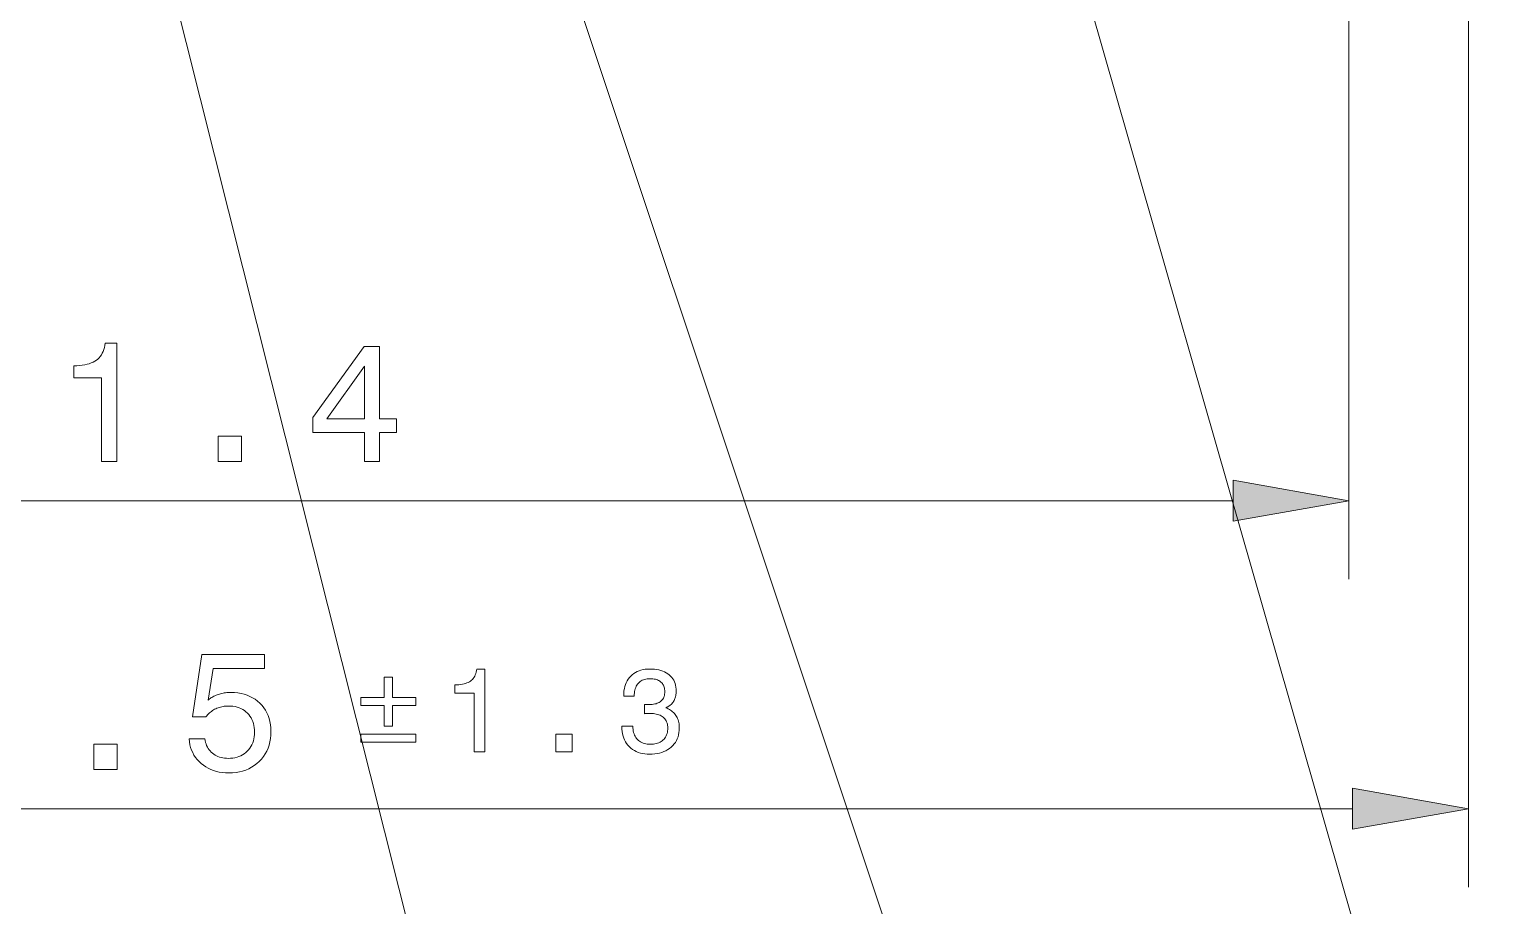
# Model space of a CAD drawing. Extents: x 0 to 420, y 0 to 594.
# Drawn here: x 141.52 to 178.87, y 238.31 to 260.67 of the extents above; entities that cross this region are included whole.
import ezdxf

# ---------------------------------------------------------------- set-up
doc = ezdxf.new("R2010")
doc.units = 0

msp = doc.modelspace()

# ---------------------------------------------------------------- linework, layer by layer
at = {"lineweight": 13}
for p, q in [((178.225, 280.215), (178.225, 238.784)), ((175.175, 268.215), (175.175, 246.641)), ((116.729, 248.641), (172.22, 248.641)), ((113.679, 240.784), (175.27, 240.784))]:
    msp.add_line(p, q, dxfattribs=at)
for points in [[(142.987, 270.408), (165.76, 179.828), (240.279, 179.828)], [(152.439, 270.584), (178.153, 193.497), (227.506, 193.497)], [(166.059, 270.062), (183.824, 208.099), (245.534, 208.099)]]:
    msp.add_lwpolyline(points, dxfattribs=at)
for points in [[(143.359, 249.641), (143.359, 251.775), (142.659, 251.775), (142.659, 252.081), (142.734, 252.083), (142.805, 252.088), (142.873, 252.096), (142.936, 252.106), (142.995, 252.119), (143.051, 252.135), (143.102, 252.153), (143.149, 252.174), (143.193, 252.197), (143.232, 252.223), (143.268, 252.252), (143.301, 252.284), (143.332, 252.319), (143.359, 252.358), (143.383, 252.4), (143.404, 252.446), (143.422, 252.494), (143.437, 252.546), (143.449, 252.602), (143.458, 252.66), (143.751, 252.66), (143.751, 249.641)], [(150.069, 249.641), (150.069, 250.384), (148.752, 250.384), (148.752, 250.763), (150.065, 252.574), (150.457, 252.574), (150.457, 250.729), (150.885, 250.729), (150.885, 250.384), (150.457, 250.384), (150.457, 249.641)], [(149.114, 250.729), (150.069, 250.729), (150.069, 252.072)], [(146.336, 249.641), (146.336, 250.284), (146.932, 250.284), (146.932, 249.641)], [(172.22, 248.12), (175.175, 248.641), (172.22, 249.162)], [(145.595, 242.566), (145.996, 242.566), (146.004, 242.521), (146.015, 242.477), (146.029, 242.435), (146.044, 242.395), (146.063, 242.358), (146.083, 242.322), (146.107, 242.289), (146.132, 242.257), (146.16, 242.228), (146.191, 242.201), (146.224, 242.175), (146.258, 242.153), (146.294, 242.133), (146.332, 242.116), (146.372, 242.102), (146.413, 242.09), (146.457, 242.081), (146.502, 242.074), (146.548, 242.07), (146.597, 242.069), (146.656, 242.071), (146.713, 242.076), (146.767, 242.085), (146.819, 242.098), (146.869, 242.115), (146.916, 242.135), (146.961, 242.159), (147.004, 242.186), (147.044, 242.217), (147.082, 242.252), (147.116, 242.29), (147.148, 242.33), (147.175, 242.373), (147.199, 242.417), (147.219, 242.465), (147.236, 242.514), (147.249, 242.566), (147.258, 242.62), (147.263, 242.676), (147.265, 242.735), (147.263, 242.795), (147.258, 242.852), (147.249, 242.907), (147.236, 242.96), (147.22, 243.01), (147.2, 243.057), (147.176, 243.102), (147.149, 243.144), (147.118, 243.184), (147.084, 243.222), (147.046, 243.256), (147.006, 243.287), (146.964, 243.314), (146.919, 243.338), (146.871, 243.358), (146.821, 243.374), (146.769, 243.387), (146.714, 243.396), (146.657, 243.401), (146.597, 243.403), (146.562, 243.403), (146.528, 243.4), (146.495, 243.397), (146.462, 243.392), (146.429, 243.386), (146.398, 243.378), (146.367, 243.369), (146.336, 243.359), (146.307, 243.347), (146.277, 243.334), (146.249, 243.319), (146.221, 243.303), (146.194, 243.286), (146.168, 243.267), (146.142, 243.247), (146.117, 243.226), (146.093, 243.203), (146.07, 243.179), (146.047, 243.154), (146.025, 243.127), (145.682, 243.127), (145.918, 244.717), (147.52, 244.717), (147.52, 244.363), (146.207, 244.363), (146.087, 243.555), (146.108, 243.574), (146.131, 243.591), (146.155, 243.608), (146.179, 243.624), (146.204, 243.639), (146.23, 243.653), (146.256, 243.666), (146.284, 243.678), (146.312, 243.689), (146.341, 243.699), (146.37, 243.709), (146.4, 243.717), (146.431, 243.725), (146.462, 243.731), (146.494, 243.737), (146.526, 243.741), (146.559, 243.745), (146.592, 243.747), (146.626, 243.749), (146.66, 243.749), (146.751, 243.746), (146.837, 243.738), (146.921, 243.724), (147.001, 243.705), (147.077, 243.68), (147.149, 243.65), (147.218, 243.615), (147.283, 243.574), (147.345, 243.527), (147.403, 243.475), (147.457, 243.418), (147.504, 243.358), (147.547, 243.295), (147.583, 243.228), (147.614, 243.158), (147.64, 243.085), (147.659, 243.008), (147.673, 242.927), (147.682, 242.843), (147.685, 242.756), (147.682, 242.663), (147.673, 242.574), (147.658, 242.489), (147.637, 242.407), (147.61, 242.329), (147.577, 242.254), (147.538, 242.183), (147.494, 242.115), (147.443, 242.051), (147.386, 241.991), (147.325, 241.935), (147.26, 241.885), (147.191, 241.841), (147.119, 241.803), (147.043, 241.771), (146.963, 241.745), (146.88, 241.724), (146.794, 241.709), (146.703, 241.701), (146.609, 241.698), (146.526, 241.7), (146.446, 241.707), (146.368, 241.719), (146.294, 241.736), (146.222, 241.758), (146.153, 241.784), (146.087, 241.815), (146.024, 241.851), (145.964, 241.892), (145.906, 241.937), (145.853, 241.986), (145.804, 242.039), (145.761, 242.094), (145.722, 242.153), (145.689, 242.214), (145.66, 242.278), (145.637, 242.346), (145.618, 242.416), (145.604, 242.49)], [(152.863, 242.234), (152.863, 243.728), (152.373, 243.728), (152.373, 243.942), (152.426, 243.943), (152.476, 243.947), (152.523, 243.952), (152.567, 243.96), (152.609, 243.969), (152.648, 243.98), (152.684, 243.992), (152.717, 244.007), (152.747, 244.023), (152.775, 244.041), (152.8, 244.061), (152.823, 244.084), (152.844, 244.109), (152.863, 244.136), (152.88, 244.165), (152.895, 244.197), (152.907, 244.231), (152.918, 244.268), (152.926, 244.306), (152.933, 244.347), (153.138, 244.347), (153.138, 242.234)], [(156.633, 242.892), (156.911, 242.892), (156.913, 242.849), (156.918, 242.808), (156.924, 242.768), (156.933, 242.731), (156.944, 242.696), (156.957, 242.663), (156.973, 242.631), (156.991, 242.602), (157.011, 242.575), (157.033, 242.549), (157.058, 242.526), (157.084, 242.505), (157.112, 242.487), (157.142, 242.471), (157.174, 242.458), (157.208, 242.447), (157.243, 242.438), (157.281, 242.432), (157.32, 242.429), (157.362, 242.427), (157.402, 242.429), (157.441, 242.432), (157.478, 242.437), (157.513, 242.445), (157.546, 242.455), (157.578, 242.467), (157.608, 242.482), (157.636, 242.498), (157.662, 242.517), (157.687, 242.538), (157.71, 242.561), (157.73, 242.586), (157.748, 242.612), (157.763, 242.64), (157.776, 242.669), (157.787, 242.701), (157.795, 242.734), (157.801, 242.768), (157.805, 242.804), (157.806, 242.842), (157.805, 242.877), (157.801, 242.909), (157.795, 242.941), (157.787, 242.97), (157.776, 242.998), (157.764, 243.025), (157.748, 243.05), (157.731, 243.074), (157.711, 243.096), (157.688, 243.116), (157.664, 243.135), (157.638, 243.151), (157.609, 243.166), (157.579, 243.179), (157.547, 243.19), (157.513, 243.198), (157.478, 243.205), (157.44, 243.21), (157.4, 243.213), (157.359, 243.214), (157.353, 243.214), (157.347, 243.214), (157.341, 243.214), (157.335, 243.214), (157.328, 243.214), (157.322, 243.214), (157.316, 243.213), (157.309, 243.213), (157.303, 243.213), (157.297, 243.213), (157.29, 243.212), (157.283, 243.212), (157.275, 243.212), (157.267, 243.211), (157.259, 243.211), (157.25, 243.21), (157.241, 243.21), (157.231, 243.209), (157.221, 243.209), (157.211, 243.208), (157.211, 243.446), (157.217, 243.445), (157.224, 243.445), (157.23, 243.445), (157.237, 243.445), (157.243, 243.444), (157.249, 243.444), (157.255, 243.444), (157.261, 243.444), (157.267, 243.444), (157.273, 243.444), (157.279, 243.443), (157.285, 243.443), (157.29, 243.443), (157.296, 243.443), (157.301, 243.443), (157.307, 243.443), (157.312, 243.443), (157.317, 243.443), (157.323, 243.443), (157.328, 243.443), (157.367, 243.444), (157.405, 243.446), (157.44, 243.45), (157.474, 243.456), (157.505, 243.463), (157.534, 243.472), (157.561, 243.482), (157.586, 243.494), (157.609, 243.508), (157.629, 243.523), (157.648, 243.54), (157.665, 243.559), (157.679, 243.579), (157.692, 243.601), (157.703, 243.625), (157.712, 243.65), (157.719, 243.677), (157.724, 243.706), (157.727, 243.737), (157.728, 243.769), (157.727, 243.8), (157.724, 243.83), (157.719, 243.858), (157.712, 243.885), (157.704, 243.91), (157.693, 243.934), (157.681, 243.956), (157.667, 243.977), (157.65, 243.996), (157.632, 244.014), (157.612, 244.03), (157.591, 244.045), (157.568, 244.058), (157.543, 244.069), (157.516, 244.078), (157.488, 244.086), (157.458, 244.092), (157.427, 244.096), (157.393, 244.099), (157.359, 244.1), (157.319, 244.098), (157.282, 244.095), (157.247, 244.089), (157.214, 244.081), (157.182, 244.071), (157.153, 244.059), (157.125, 244.044), (157.099, 244.027), (157.076, 244.007), (157.054, 243.986), (157.034, 243.962), (157.016, 243.936), (157.001, 243.908), (156.987, 243.878), (156.976, 243.846), (156.966, 243.811), (156.959, 243.775), (156.954, 243.736), (156.951, 243.695), (156.95, 243.652), (156.681, 243.652), (156.681, 243.673), (156.683, 243.733), (156.688, 243.791), (156.697, 243.847), (156.71, 243.9), (156.726, 243.95), (156.746, 243.998), (156.769, 244.043), (156.796, 244.086), (156.826, 244.127), (156.861, 244.164), (156.898, 244.199), (156.937, 244.23), (156.979, 244.258), (157.024, 244.282), (157.071, 244.302), (157.121, 244.318), (157.173, 244.331), (157.227, 244.34), (157.284, 244.346), (157.344, 244.347), (157.407, 244.346), (157.467, 244.341), (157.524, 244.334), (157.578, 244.324), (157.629, 244.31), (157.678, 244.294), (157.723, 244.274), (157.766, 244.252), (157.806, 244.227), (157.843, 244.198), (157.876, 244.167), (157.906, 244.134), (157.933, 244.098), (157.956, 244.06), (157.975, 244.02), (157.991, 243.977), (158.004, 243.932), (158.013, 243.884), (158.018, 243.834), (158.02, 243.782), (158.019, 243.752), (158.017, 243.723), (158.014, 243.695), (158.009, 243.668), (158.003, 243.641), (157.996, 243.616), (157.987, 243.591), (157.977, 243.567), (157.965, 243.544), (157.953, 243.522), (157.939, 243.501), (157.923, 243.481), (157.907, 243.462), (157.889, 243.445), (157.869, 243.428), (157.849, 243.412), (157.827, 243.397), (157.804, 243.383), (157.78, 243.37), (157.754, 243.359), (157.787, 243.346), (157.819, 243.331), (157.849, 243.315), (157.877, 243.298), (157.903, 243.279), (157.928, 243.259), (157.952, 243.238), (157.973, 243.215), (157.993, 243.191), (158.012, 243.165), (158.028, 243.138), (158.043, 243.11), (158.056, 243.081), (158.068, 243.051), (158.077, 243.019), (158.085, 242.986), (158.092, 242.952), (158.096, 242.916), (158.099, 242.88), (158.099, 242.842), (158.097, 242.783), (158.091, 242.726), (158.081, 242.671), (158.066, 242.619), (158.048, 242.57), (158.025, 242.522), (157.998, 242.477), (157.967, 242.435), (157.932, 242.394), (157.893, 242.357), (157.85, 242.322), (157.805, 242.291), (157.757, 242.263), (157.706, 242.24), (157.652, 242.219), (157.596, 242.203), (157.537, 242.19), (157.475, 242.181), (157.411, 242.175), (157.344, 242.174), (157.28, 242.176), (157.219, 242.181), (157.161, 242.191), (157.105, 242.204), (157.052, 242.221), (157.002, 242.242), (156.954, 242.267), (156.908, 242.295), (156.866, 242.328), (156.826, 242.364), (156.789, 242.403), (156.756, 242.445), (156.727, 242.49), (156.702, 242.537), (156.681, 242.586), (156.663, 242.638), (156.65, 242.693), (156.64, 242.75), (156.634, 242.809), (156.633, 242.872)], [(150.573, 242.892), (150.573, 243.416), (149.974, 243.416), (149.974, 243.621), (150.573, 243.621), (150.573, 244.141), (150.781, 244.141), (150.781, 243.621), (151.38, 243.621), (151.38, 243.416), (150.781, 243.416), (150.781, 242.892)], [(143.169, 241.784), (143.169, 242.427), (143.765, 242.427), (143.765, 241.784)], [(149.974, 242.687), (151.38, 242.687), (151.38, 242.479), (149.974, 242.479)], [(154.947, 242.234), (154.947, 242.684), (155.365, 242.684), (155.365, 242.234)], [(175.27, 240.263), (178.225, 240.784), (175.27, 241.305)]]:
    msp.add_lwpolyline(points, close=True, dxfattribs=at)
for points in [[(172.22, 248.12), (175.175, 248.641), (172.22, 248.12), (172.22, 249.162)], [(175.27, 240.263), (178.225, 240.784), (175.27, 240.263), (175.27, 241.305)]]:
    msp.add_solid(points, dxfattribs=at)

doc.saveas('drawing.dxf')
